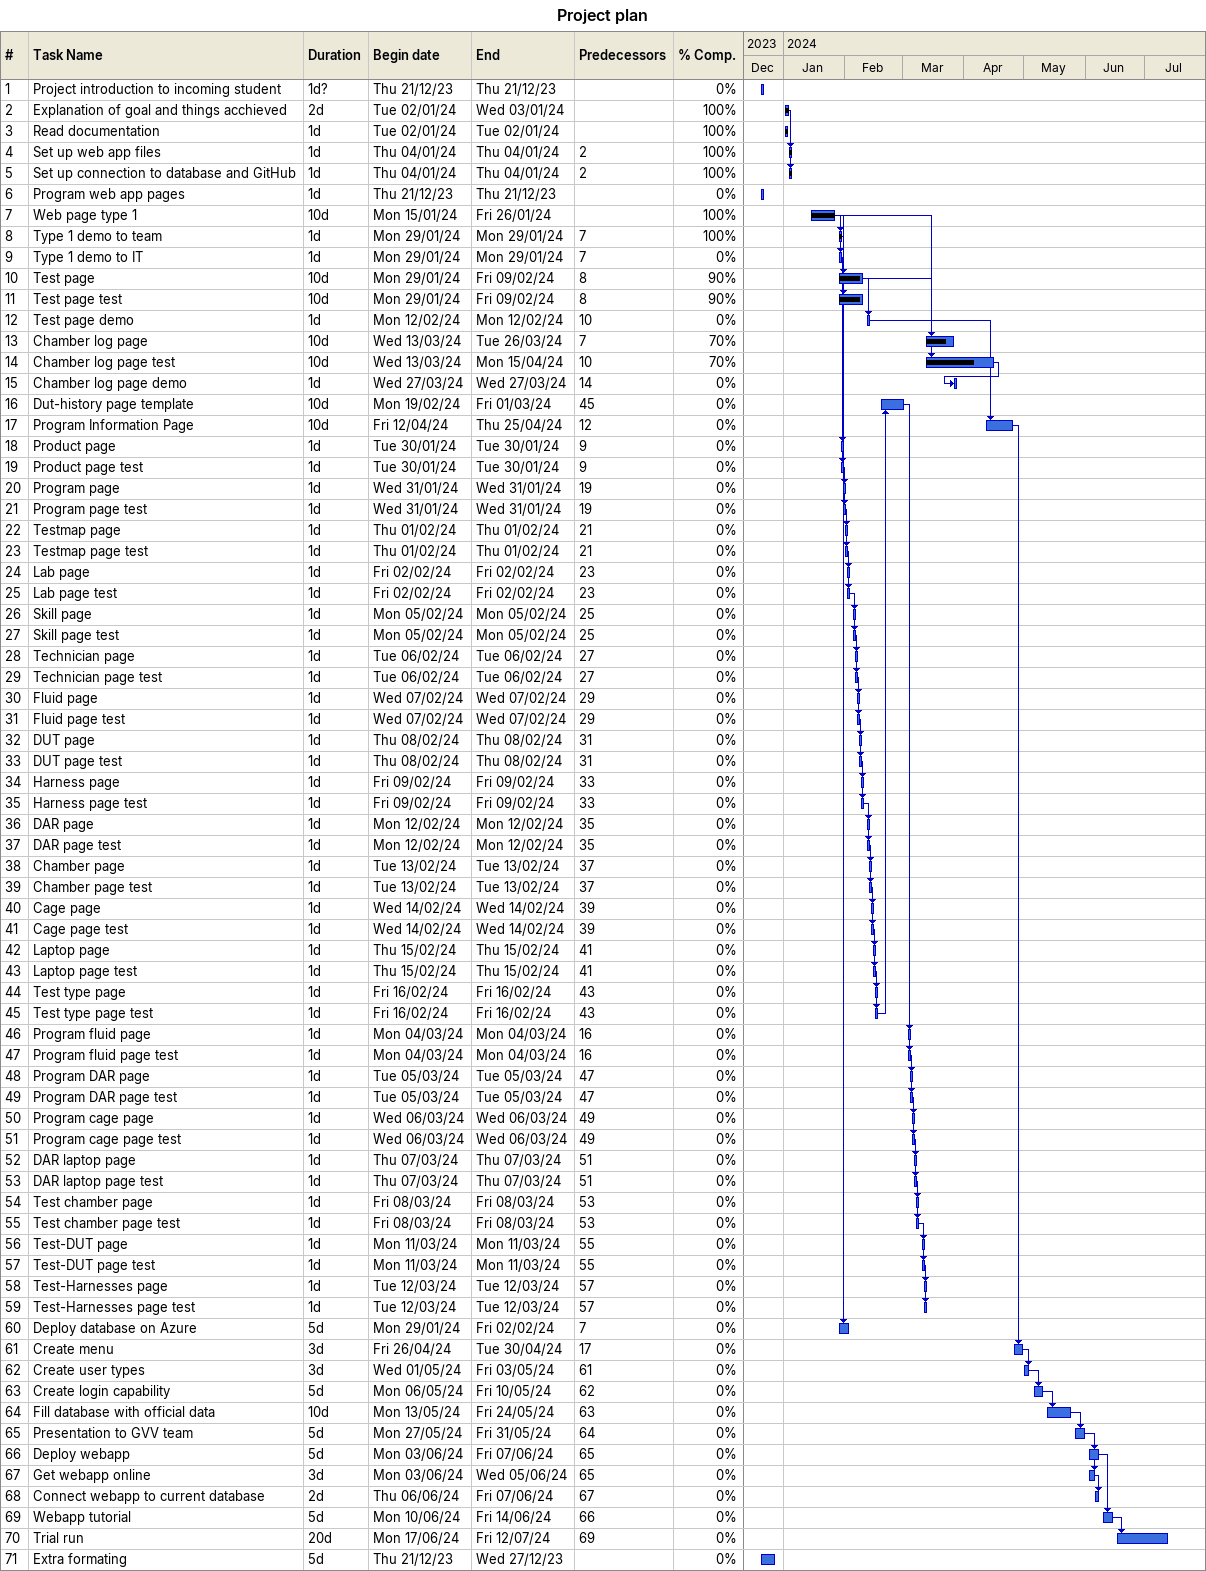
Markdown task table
Project plan

| ID | Task | Duration | Start | Finish | Predecessors | % complete |
|---|---|---|---|---|---|---|
| 1 | Project introduction to incoming student | 1d? | 2023-12-21 | 2023-12-21 |  | 0 |
| 2 | Explanation of goal and things acchieved | 2d | 2024-01-02 | 2024-01-03 |  | 100 |
| 3 | Read documentation | 1d | 2024-01-02 | 2024-01-02 |  | 100 |
| 4 | Set up web app files | 1d | 2024-01-04 | 2024-01-04 | 2 | 100 |
| 5 | Set up connection to database and GitHub | 1d | 2024-01-04 | 2024-01-04 | 2 | 100 |
| 6 | Program web app pages | 1d | 2023-12-21 | 2023-12-21 |  | 0 |
| 7 | Web page type 1 | 10d | 2024-01-15 | 2024-01-26 |  | 100 |
| 8 | Type 1 demo to team | 1d | 2024-01-29 | 2024-01-29 | 7 | 100 |
| 9 | Type 1 demo to IT | 1d | 2024-01-29 | 2024-01-29 | 7 | 0 |
| 10 | Test page | 10d | 2024-01-29 | 2024-02-09 | 8 | 90 |
| 11 | Test page test | 10d | 2024-01-29 | 2024-02-09 | 8 | 90 |
| 12 | Test page demo | 1d | 2024-02-12 | 2024-02-12 | 10 | 0 |
| 13 | Chamber log page | 10d | 2024-03-13 | 2024-03-26 | 7 | 70 |
| 14 | Chamber log page test | 10d | 2024-03-13 | 2024-04-15 | 10 | 70 |
| 15 | Chamber log page demo | 1d | 2024-03-27 | 2024-03-27 | 14 | 0 |
| 16 | Dut-history page template | 10d | 2024-02-19 | 2024-03-01 | 45 | 0 |
| 17 | Program Information Page | 10d | 2024-04-12 | 2024-04-25 | 12 | 0 |
| 18 | Product page | 1d | 2024-01-30 | 2024-01-30 | 9 | 0 |
| 19 | Product page test | 1d | 2024-01-30 | 2024-01-30 | 9 | 0 |
| 20 | Program page | 1d | 2024-01-31 | 2024-01-31 | 19 | 0 |
| 21 | Program page test | 1d | 2024-01-31 | 2024-01-31 | 19 | 0 |
| 22 | Testmap page | 1d | 2024-02-01 | 2024-02-01 | 21 | 0 |
| 23 | Testmap page test | 1d | 2024-02-01 | 2024-02-01 | 21 | 0 |
| 24 | Lab page | 1d | 2024-02-02 | 2024-02-02 | 23 | 0 |
| 25 | Lab page test | 1d | 2024-02-02 | 2024-02-02 | 23 | 0 |
| 26 | Skill page | 1d | 2024-02-05 | 2024-02-05 | 25 | 0 |
| 27 | Skill page test | 1d | 2024-02-05 | 2024-02-05 | 25 | 0 |
| 28 | Technician page | 1d | 2024-02-06 | 2024-02-06 | 27 | 0 |
| 29 | Technician page test | 1d | 2024-02-06 | 2024-02-06 | 27 | 0 |
| 30 | Fluid page | 1d | 2024-02-07 | 2024-02-07 | 29 | 0 |
| 31 | Fluid page test | 1d | 2024-02-07 | 2024-02-07 | 29 | 0 |
| 32 | DUT page | 1d | 2024-02-08 | 2024-02-08 | 31 | 0 |
| 33 | DUT page test | 1d | 2024-02-08 | 2024-02-08 | 31 | 0 |
| 34 | Harness page | 1d | 2024-02-09 | 2024-02-09 | 33 | 0 |
| 35 | Harness page test | 1d | 2024-02-09 | 2024-02-09 | 33 | 0 |
| 36 | DAR page | 1d | 2024-02-12 | 2024-02-12 | 35 | 0 |
| 37 | DAR page test | 1d | 2024-02-12 | 2024-02-12 | 35 | 0 |
| 38 | Chamber page | 1d | 2024-02-13 | 2024-02-13 | 37 | 0 |
| 39 | Chamber page test | 1d | 2024-02-13 | 2024-02-13 | 37 | 0 |
| 40 | Cage page | 1d | 2024-02-14 | 2024-02-14 | 39 | 0 |
| 41 | Cage page test | 1d | 2024-02-14 | 2024-02-14 | 39 | 0 |
| 42 | Laptop page | 1d | 2024-02-15 | 2024-02-15 | 41 | 0 |
| 43 | Laptop page test | 1d | 2024-02-15 | 2024-02-15 | 41 | 0 |
| 44 | Test type page | 1d | 2024-02-16 | 2024-02-16 | 43 | 0 |
| 45 | Test type page test | 1d | 2024-02-16 | 2024-02-16 | 43 | 0 |
| 46 | Program fluid page | 1d | 2024-03-04 | 2024-03-04 | 16 | 0 |
| 47 | Program fluid page test | 1d | 2024-03-04 | 2024-03-04 | 16 | 0 |
| 48 | Program DAR page | 1d | 2024-03-05 | 2024-03-05 | 47 | 0 |
| 49 | Program DAR page test | 1d | 2024-03-05 | 2024-03-05 | 47 | 0 |
| 50 | Program cage page | 1d | 2024-03-06 | 2024-03-06 | 49 | 0 |
| 51 | Program cage page test | 1d | 2024-03-06 | 2024-03-06 | 49 | 0 |
| 52 | DAR laptop page | 1d | 2024-03-07 | 2024-03-07 | 51 | 0 |
| 53 | DAR laptop page test | 1d | 2024-03-07 | 2024-03-07 | 51 | 0 |
| 54 | Test chamber page | 1d | 2024-03-08 | 2024-03-08 | 53 | 0 |
| 55 | Test chamber page test | 1d | 2024-03-08 | 2024-03-08 | 53 | 0 |
| 56 | Test-DUT page | 1d | 2024-03-11 | 2024-03-11 | 55 | 0 |
| 57 | Test-DUT page test | 1d | 2024-03-11 | 2024-03-11 | 55 | 0 |
| 58 | Test-Harnesses page | 1d | 2024-03-12 | 2024-03-12 | 57 | 0 |
| 59 | Test-Harnesses page test | 1d | 2024-03-12 | 2024-03-12 | 57 | 0 |
| 60 | Deploy database on Azure | 5d | 2024-01-29 | 2024-02-02 | 7 | 0 |
| 61 | Create menu | 3d | 2024-04-26 | 2024-04-30 | 17 | 0 |
| 62 | Create user types | 3d | 2024-05-01 | 2024-05-03 | 61 | 0 |
| 63 | Create login capability | 5d | 2024-05-06 | 2024-05-10 | 62 | 0 |
| 64 | Fill database with official data | 10d | 2024-05-13 | 2024-05-24 | 63 | 0 |
| 65 | Presentation to GVV team | 5d | 2024-05-27 | 2024-05-31 | 64 | 0 |
| 66 | Deploy webapp | 5d | 2024-06-03 | 2024-06-07 | 65 | 0 |
| 67 | Get webapp online | 3d | 2024-06-03 | 2024-06-05 | 65 | 0 |
| 68 | Connect webapp to current database | 2d | 2024-06-06 | 2024-06-07 | 67 | 0 |
| 69 | Webapp tutorial | 5d | 2024-06-10 | 2024-06-14 | 66 | 0 |
| 70 | Trial run | 20d | 2024-06-17 | 2024-07-12 | 69 | 0 |
| 71 | Extra formating | 5d | 2023-12-21 | 2023-12-27 |  | 0 |
